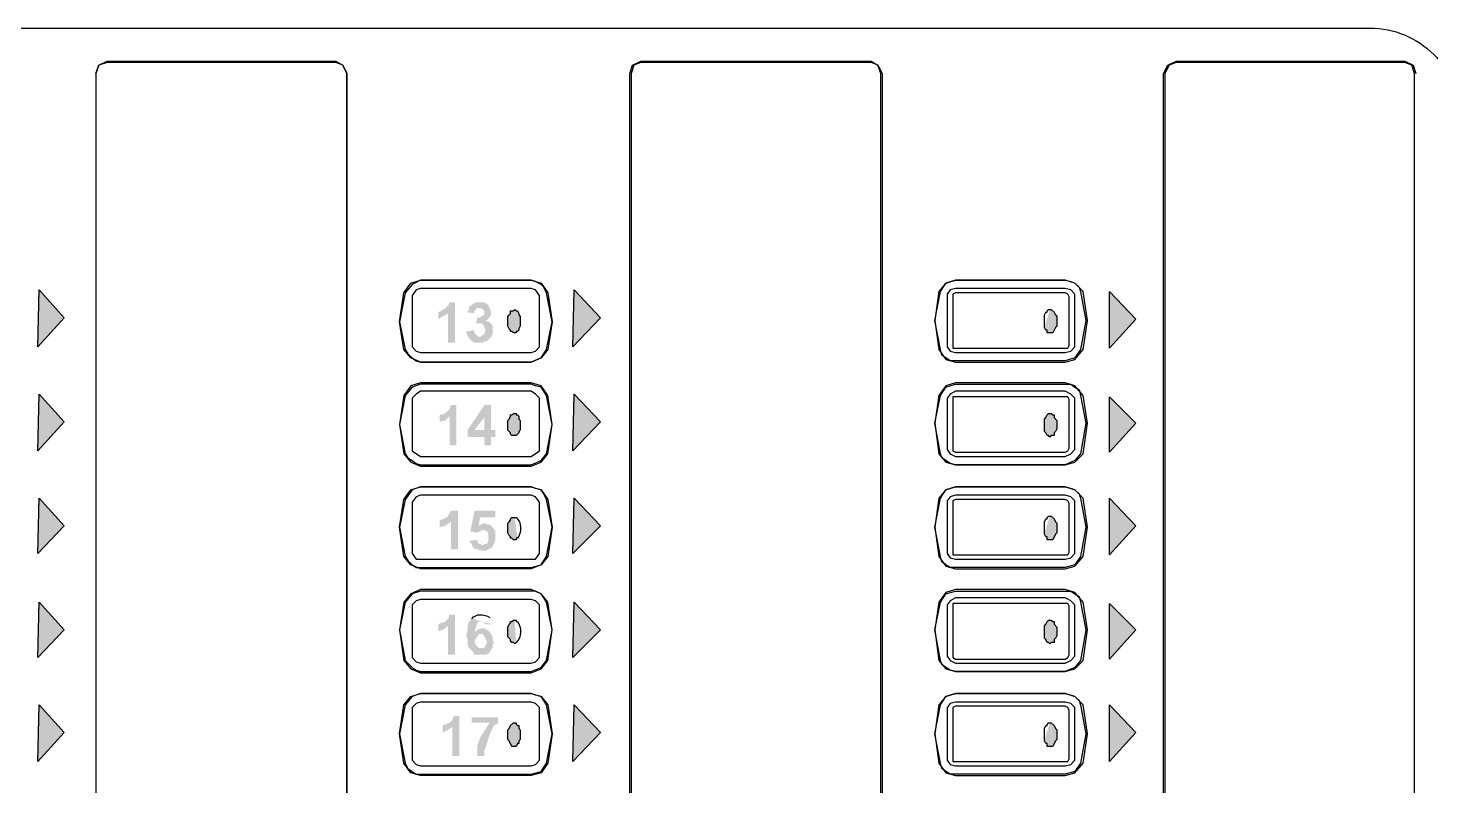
# Model space of a CAD drawing. Extents: x 0 to 760, y -27 to 732.
# Drawn here: x 487.23 to 518.43, y 501.25 to 518.1 of the extents above; entities that cross this region are included whole.
import ezdxf
from ezdxf.enums import TextEntityAlignment as Align

# ---------------------------------------------------------------- set-up
doc = ezdxf.new("R2010")
doc.units = 0
doc.header["$MEASUREMENT"] = 0

# ---------------------------------------------------------------- blocks, each defined once
blk = doc.blocks.new('RISER ANNUNCIATOR')
at = {"linetype": 'Continuous', "lineweight": -2}
for points in [[(13.963, 1.908), (13.809, 1.908), (13.809, 2.556), (13.686, 2.494), (13.593, 2.432), (13.593, 2.587), (13.655, 2.617), (13.748, 2.679), (13.809, 2.741), (13.84, 2.802), (13.963, 2.802)], [(14.21, 2.155), (14.395, 2.186), (14.395, 2.124), (14.457, 2.062), (14.518, 2.032), (14.549, 2.062), (14.611, 2.093), (14.611, 2.124), (14.642, 2.186), (14.611, 2.247), (14.611, 2.278), (14.549, 2.34), (14.457, 2.34), (14.426, 2.309), (14.457, 2.463), (14.518, 2.463), (14.549, 2.494), (14.611, 2.525), (14.611, 2.617), (14.58, 2.648), (14.518, 2.679), (14.457, 2.679), (14.395, 2.617), (14.395, 2.556), (14.241, 2.587), (14.272, 2.648), (14.272, 2.71), (14.333, 2.741), (14.364, 2.772), (14.426, 2.802), (14.611, 2.802), (14.673, 2.772), (14.703, 2.741), (14.734, 2.679), (14.765, 2.587), (14.765, 2.525), (14.734, 2.494), (14.703, 2.432), (14.642, 2.402), (14.765, 2.34), (14.796, 2.278), (14.796, 2.093), (14.765, 2.032), (14.673, 1.939), (14.611, 1.939), (14.58, 1.908), (14.395, 1.908), (14.303, 1.97), (14.241, 2.062)], [(15.289, 2.648), (15.32, 2.617), (15.351, 2.617), (15.382, 2.556), (15.382, 2.525), (15.413, 2.494), (15.413, 2.278), (15.382, 2.217), (15.382, 2.186), (15.351, 2.155), (15.32, 2.155), (15.32, 2.124), (15.259, 2.124), (15.228, 2.155), (15.197, 2.155), (15.197, 2.186), (15.166, 2.217), (15.135, 2.278), (15.135, 2.494), (15.166, 2.525), (15.197, 2.556), (15.197, 2.617), (15.259, 2.617)], [(13.994, -0.374), (13.84, -0.374), (13.84, 0.274), (13.748, 0.181), (13.624, 0.151), (13.624, 0.305), (13.686, 0.305), (13.778, 0.366), (13.84, 0.428), (13.871, 0.521), (13.994, 0.521)], [(15.289, 0.336), (15.32, 0.336), (15.32, 0.305), (15.351, 0.305), (15.382, 0.274), (15.382, 0.212), (15.413, 0.181), (15.413, -0.034), (15.382, -0.065), (15.382, -0.096), (15.32, -0.158), (15.228, -0.158), (15.197, -0.127), (15.197, -0.096), (15.135, -0.034), (15.135, 0.181), (15.166, 0.212), (15.197, 0.274), (15.197, 0.305), (15.228, 0.305), (15.259, 0.336)], [(27.192, 0.336), (27.223, 0.336), (27.254, 0.305), (27.285, 0.305), (27.285, 0.243), (27.347, 0.181), (27.347, -0.004), (27.316, -0.065), (27.285, -0.096), (27.285, -0.158), (27.223, -0.158), (27.192, -0.189), (27.162, -0.158), (27.131, -0.158), (27.1, -0.096), (27.069, -0.065), (27.069, 0.212), (27.1, 0.243), (27.131, 0.305), (27.162, 0.336)], [(14.025, -2.686), (13.871, -2.686), (13.871, -2.07), (13.748, -2.162), (13.624, -2.193), (13.624, -2.039), (13.717, -2.008), (13.778, -1.977), (13.84, -1.885), (13.871, -1.823), (14.025, -1.823)], [(14.272, -2.501), (14.457, -2.471), (14.457, -2.501), (14.488, -2.563), (14.518, -2.563), (14.58, -2.594), (14.611, -2.563), (14.673, -2.563), (14.703, -2.501), (14.703, -2.347), (14.673, -2.286), (14.611, -2.255), (14.58, -2.255), (14.457, -2.316), (14.303, -2.286), (14.395, -1.823), (14.858, -1.823), (14.858, -1.977), (14.518, -1.977), (14.488, -2.162), (14.549, -2.131), (14.611, -2.101), (14.673, -2.131), (14.734, -2.131), (14.765, -2.162), (14.796, -2.193), (14.827, -2.224), (14.858, -2.286), (14.858, -2.501), (14.796, -2.625), (14.765, -2.656), (14.642, -2.717), (14.58, -2.717), (14.457, -2.686), (14.364, -2.656), (14.333, -2.563)], [(13.963, -5.03), (13.809, -5.03), (13.809, -4.382), (13.686, -4.475), (13.593, -4.506), (13.593, -4.352), (13.655, -4.321), (13.748, -4.29), (13.809, -4.228), (13.84, -4.136), (13.963, -4.136)], [(27.192, -4.259), (27.223, -4.259), (27.254, -4.29), (27.285, -4.29), (27.285, -4.352), (27.347, -4.413), (27.347, -4.598), (27.316, -4.66), (27.285, -4.691), (27.285, -4.753), (27.223, -4.753), (27.192, -4.783), (27.162, -4.753), (27.131, -4.753), (27.1, -4.691), (27.069, -4.66), (27.069, -4.382), (27.1, -4.352), (27.131, -4.29), (27.162, -4.259)], [(14.056, -7.281), (13.902, -7.281), (13.902, -6.634), (13.809, -6.695), (13.686, -6.757), (13.686, -6.603), (13.748, -6.572), (13.84, -6.541), (13.902, -6.479), (13.933, -6.387), (14.056, -6.387)], [(14.333, -6.541), (14.333, -6.418), (14.919, -6.418), (14.919, -6.541), (14.827, -6.603), (14.765, -6.726), (14.703, -6.88), (14.673, -7.004), (14.611, -7.158), (14.611, -7.281), (14.457, -7.281), (14.457, -7.065), (14.518, -6.88), (14.611, -6.726), (14.734, -6.541)], [(15.289, -6.541), (15.32, -6.541), (15.32, -6.572), (15.351, -6.603), (15.382, -6.603), (15.382, -6.664), (15.413, -6.695), (15.413, -6.911), (15.382, -6.942), (15.382, -7.004), (15.351, -7.004), (15.32, -7.065), (15.228, -7.065), (15.166, -6.942), (15.135, -6.911), (15.135, -6.695), (15.166, -6.664), (15.197, -6.603), (15.259, -6.541)]]:
    blk.add_hatch(color=0, dxfattribs=at).paths.add_polyline_path(points)
h = blk.add_hatch(color=0, dxfattribs=at)
h.paths.add_polyline_path([(27.192, 2.648), (27.223, 2.648), (27.285, 2.587), (27.316, 2.525), (27.347, 2.494), (27.347, 2.278), (27.316, 2.247), (27.254, 2.124), (27.131, 2.124), (27.131, 2.186), (27.1, 2.186), (27.069, 2.247)], flags=0)
h.paths.add_polyline_path([(27.069, 2.525), (27.1, 2.587), (27.131, 2.587), (27.131, 2.617), (27.162, 2.648), (27.192, 2.648)], flags=0)
h = blk.add_hatch(color=0, dxfattribs=at)
h.paths.add_polyline_path([(14.611, -0.374), (14.611, -0.189), (14.241, -0.189), (14.241, -0.034), (14.611, 0.521), (14.765, 0.521), (14.765, -0.034), (14.858, -0.034), (14.858, -0.189), (14.765, -0.189), (14.765, -0.374)], flags=0)
h.paths.add_polyline_path([(14.611, -0.034), (14.611, 0.243), (14.395, -0.034)], flags=0)
h = blk.add_hatch(color=0, dxfattribs=at)
h.paths.add_polyline_path([(15.289, -1.977), (15.32, -1.977)], flags=0)
h.paths.add_polyline_path([(15.351, -2.44), (15.32, -2.44), (15.32, -2.471), (15.259, -2.471), (15.228, -2.44), (15.197, -2.44), (15.197, -2.409), (15.166, -2.378), (15.135, -2.316), (15.135, -2.101), (15.166, -2.07), (15.197, -2.039), (15.197, -2.008), (15.228, -1.977), (15.289, -1.977)], flags=0)
h = blk.add_hatch(color=0, dxfattribs=at)
h.paths.add_polyline_path([(27.192, -1.946), (27.223, -1.946), (27.285, -2.008), (27.316, -2.07), (27.347, -2.101), (27.347, -2.316), (27.316, -2.347), (27.254, -2.471), (27.131, -2.471), (27.131, -2.409), (27.1, -2.409), (27.069, -2.347)], flags=0)
h.paths.add_polyline_path([(27.069, -2.07), (27.1, -2.008), (27.131, -2.008), (27.131, -1.977), (27.162, -1.946), (27.192, -1.946)], flags=0)
h = blk.add_hatch(color=0, dxfattribs=at)
h.paths.add_polyline_path([(14.796, -4.352), (14.642, -4.352), (14.611, -4.321), (14.611, -4.29), (14.488, -4.29), (14.457, -4.321), (14.426, -4.413), (14.395, -4.537), (14.457, -4.475), (14.549, -4.444), (14.611, -4.444), (14.673, -4.475), (14.703, -4.475), (14.734, -4.537), (14.765, -4.568), (14.796, -4.629), (14.796, -4.691), (14.827, -4.753), (14.796, -4.814), (14.796, -4.876), (14.765, -4.907), (14.734, -4.968), (14.703, -4.999), (14.642, -5.03), (14.395, -5.03), (14.364, -4.968), (14.272, -4.876), (14.241, -4.814), (14.241, -4.691), (14.21, -4.598), (14.241, -4.475), (14.241, -4.382), (14.272, -4.29), (14.333, -4.228)], flags=0)
h.paths.add_polyline_path([(14.734, -4.197), (14.765, -4.259), (14.796, -4.352)], flags=0)
h.paths.add_polyline_path([(14.395, -4.722), (14.426, -4.814), (14.488, -4.876), (14.611, -4.876), (14.673, -4.753), (14.642, -4.66), (14.611, -4.629), (14.58, -4.568), (14.488, -4.568), (14.457, -4.629), (14.426, -4.66)], flags=0)
h = blk.add_hatch(color=0, dxfattribs=at)
h.paths.add_polyline_path([(15.289, -4.259), (15.32, -4.259), (15.32, -4.29), (15.351, -4.29)], flags=0)
h.paths.add_polyline_path([(15.32, -4.753), (15.289, -4.783), (15.259, -4.753), (15.228, -4.753), (15.197, -4.722), (15.197, -4.691), (15.135, -4.629), (15.135, -4.413), (15.166, -4.352), (15.197, -4.321), (15.197, -4.29), (15.228, -4.29), (15.259, -4.259), (15.289, -4.259)], flags=0)
h = blk.add_hatch(color=0, dxfattribs=at)
h.paths.add_polyline_path([(27.192, -6.541), (27.223, -6.541), (27.285, -6.603), (27.316, -6.664), (27.347, -6.695), (27.347, -6.911), (27.316, -6.942), (27.254, -7.065), (27.131, -7.065), (27.131, -7.004), (27.1, -7.004), (27.069, -6.942)], flags=0)
h.paths.add_polyline_path([(27.069, -6.664), (27.1, -6.603), (27.131, -6.603), (27.131, -6.572), (27.162, -6.541), (27.192, -6.541)], flags=0)
at = {"color": 0, "linetype": 'Continuous', "lineweight": -2}
for p, q in [((17.911, 8.076), (18.096, 8.168)), ((18.096, 8.168), (23.214, 8.168)), ((23.214, 8.168), (23.369, 8.076)), ((29.814, 8.076), (29.999, 8.168)), ((29.999, 8.168), (35.087, 8.168)), ((35.087, 8.168), (35.272, 8.076)), ((5.977, 7.891), (5.977, -23.748)), ((11.558, -23.748), (11.558, 7.891)), ((11.558, 7.891), (11.558, -24.334)), ((17.849, 7.891), (17.911, 8.076)), ((17.849, -24.334), (17.849, 7.891)), ((23.369, 8.076), (23.461, 7.891)), ((23.461, 7.891), (23.461, -24.334)), ((29.721, 7.891), (29.814, 8.076)), ((29.721, -24.334), (29.721, 7.891)), ((35.272, 8.076), (35.333, 7.891))]:
    blk.add_line(p, q, dxfattribs=at)
blk.add_lwpolyline([(-32.754, 8.902), (34.314, 8.902, -0.414214), (36.314, 6.902), (36.314, -22.985, -0.414214), (34.314, -24.985), (-32.754, -24.985, -0.414214), (-34.754, -22.985), (-34.754, 6.902, -0.414214)], format="xyb", close=True, dxfattribs=at)
for points in [[(11.311, 8.168), (11.466, 8.076), (11.558, 7.891), (11.466, 8.076), (11.311, 8.137), (6.223, 8.137), (6.038, 8.076), (5.977, 7.891), (6.038, 8.076), (6.223, 8.168)], [(23.43, 7.891), (23.369, 8.076), (23.214, 8.137), (18.096, 8.137), (17.941, 8.076), (17.88, 7.891), (17.88, -23.748), (17.941, -23.871), (18.096, -23.964), (23.214, -23.964), (23.369, -23.871), (23.43, -23.748)], [(35.302, 7.891), (35.241, 8.076), (35.087, 8.137), (29.999, 8.137), (29.844, 8.076), (29.752, 7.891), (29.752, -23.748), (29.844, -23.871), (29.999, -23.964), (35.087, -23.964), (35.241, -23.871), (35.302, -23.748)], [(12.853, 3.018), (12.73, 2.371), (12.853, 1.754), (12.915, 1.662), (13.007, 1.569), (13.1, 1.507), (13.192, 1.477), (15.659, 1.477), (13.192, 1.477), (12.977, 1.569), (12.822, 1.754), (12.73, 2.371), (12.822, 3.018), (12.977, 3.234), (13.192, 3.296), (13.007, 3.203)], [(16.029, 1.754), (15.875, 1.569), (15.659, 1.477), (15.875, 1.569), (15.999, 1.754), (16.122, 2.371), (15.999, 3.018), (15.937, 3.142), (15.875, 3.203), (15.752, 3.265), (15.659, 3.296), (13.192, 3.296), (15.659, 3.296), (15.875, 3.234), (16.029, 3.018), (16.122, 2.371)], [(24.756, 3.049), (24.88, 3.234), (25.095, 3.296), (24.88, 3.234), (24.725, 3.049), (24.633, 2.402), (24.725, 1.754), (24.88, 1.538), (25.095, 1.477), (27.532, 1.477), (27.747, 1.538), (27.932, 1.754), (28.025, 2.402), (27.932, 3.049), (27.747, 3.234), (27.532, 3.296), (27.655, 3.265), (27.747, 3.234), (27.84, 3.142), (27.871, 3.049), (27.994, 2.402), (27.871, 1.754), (27.747, 1.569), (27.532, 1.507), (25.095, 1.507), (24.972, 1.507), (24.88, 1.569), (24.787, 1.631), (24.756, 1.754), (24.633, 2.402)], [(25.095, 3.296), (27.532, 3.296)], [(5.267, 2.463), (4.682, 1.816), (4.712, 3.08)], [(13.192, 3.111), (13.1, 3.08), (13.007, 2.957), (13.007, 1.816), (13.1, 1.723), (13.192, 1.692), (15.659, 1.692), (15.752, 1.723), (15.844, 1.816), (15.844, 2.957), (15.752, 3.08), (15.659, 3.111)], [(17.201, 2.463), (16.585, 1.816), (16.615, 3.08)], [(25.095, 3.111), (24.972, 3.08), (24.91, 2.988), (24.91, 1.816), (24.972, 1.723), (25.095, 1.692), (27.532, 1.692), (27.655, 1.723), (27.747, 1.816), (27.747, 2.988), (27.655, 3.08), (27.532, 3.111)], [(25.095, 3.018), (25.034, 2.988), (25.034, 2.926), (25.034, 1.847), (25.034, 1.785), (25.095, 1.785), (27.532, 1.785), (27.593, 1.785), (27.624, 1.847), (27.624, 2.926), (27.593, 2.988), (27.532, 3.018)], [(29.104, 2.432), (28.518, 1.785), (28.518, 3.049)], [(15.289, 2.648), (15.32, 2.617), (15.351, 2.617), (15.382, 2.556), (15.382, 2.525), (15.413, 2.494), (15.413, 2.278), (15.382, 2.217), (15.382, 2.186), (15.351, 2.155), (15.32, 2.155), (15.32, 2.124), (15.259, 2.124), (15.228, 2.155), (15.197, 2.155), (15.197, 2.186), (15.166, 2.217), (15.135, 2.278), (15.135, 2.494), (15.166, 2.525), (15.197, 2.556), (15.197, 2.617), (15.259, 2.617)], [(15.659, 1.014), (13.192, 1.014), (12.977, 0.952), (12.822, 0.736), (12.73, 0.089), (12.822, -0.559), (12.977, -0.744), (13.192, -0.836), (15.659, -0.836), (15.875, -0.744), (16.029, -0.559), (16.122, 0.089), (16.029, 0.736), (15.875, 0.952)], [(13.192, 0.983), (13.007, 0.921), (12.853, 0.736), (12.73, 0.089), (12.853, -0.559), (12.915, -0.651), (13.007, -0.713), (13.1, -0.775), (13.192, -0.805), (15.659, -0.805), (15.875, -0.713), (15.999, -0.559), (16.122, 0.089), (15.999, 0.736), (15.937, 0.829), (15.875, 0.921), (15.752, 0.952), (15.659, 0.983)], [(24.787, -0.651), (24.756, -0.559), (24.633, 0.12), (24.756, 0.736), (24.88, 0.921), (25.095, 0.983), (27.532, 0.983), (27.655, 0.983), (27.747, 0.921), (27.84, 0.86), (27.871, 0.736), (27.994, 0.12), (27.871, -0.559), (27.747, -0.713), (27.532, -0.805), (27.747, -0.744), (27.932, -0.559), (28.025, 0.12), (27.932, 0.736), (27.747, 0.952), (27.532, 1.014), (25.095, 1.014), (24.88, 0.952), (24.725, 0.736), (24.633, 0.12), (24.725, -0.559), (24.88, -0.744), (25.095, -0.805), (24.972, -0.775), (24.88, -0.713)], [(5.267, 0.151), (4.682, -0.497), (4.712, 0.767)], [(13.192, 0.829), (13.1, 0.767), (13.007, 0.675), (13.007, -0.497), (13.192, -0.62), (15.659, -0.62), (15.844, -0.497), (15.844, 0.675), (15.752, 0.767), (15.659, 0.829)], [(17.201, 0.151), (16.585, -0.497), (16.615, 0.767)], [(24.91, -0.466), (24.972, -0.559), (25.095, -0.62), (27.532, -0.62), (27.655, -0.559), (27.747, -0.466), (27.747, 0.675), (27.655, 0.767), (27.532, 0.829), (25.095, 0.829), (24.972, 0.767), (24.91, 0.675)], [(25.034, -0.435), (25.034, -0.497), (25.095, -0.528), (27.532, -0.528), (27.593, -0.497), (27.624, -0.435), (27.624, 0.644), (27.593, 0.706), (27.532, 0.706), (25.095, 0.706), (25.034, 0.706), (25.034, 0.644)], [(29.104, 0.12), (28.518, -0.528), (28.518, 0.706)], [(15.289, 0.336), (15.32, 0.336), (15.32, 0.305), (15.351, 0.305), (15.382, 0.274), (15.382, 0.212), (15.413, 0.181), (15.413, -0.034), (15.382, -0.065), (15.382, -0.096), (15.32, -0.158), (15.228, -0.158), (15.197, -0.127), (15.197, -0.096), (15.135, -0.034), (15.135, 0.181), (15.166, 0.212), (15.197, 0.274), (15.197, 0.305), (15.228, 0.305), (15.259, 0.336)], [(27.192, 0.336), (27.223, 0.336), (27.254, 0.305), (27.285, 0.305), (27.285, 0.243), (27.347, 0.181), (27.347, -0.004), (27.316, -0.065), (27.285, -0.096), (27.285, -0.158), (27.223, -0.158), (27.192, -0.189), (27.162, -0.158), (27.131, -0.158), (27.1, -0.096), (27.069, -0.065), (27.069, 0.212), (27.1, 0.243), (27.131, 0.305), (27.162, 0.336)], [(27.532, -0.805), (25.095, -0.805)], [(5.267, -2.162), (4.682, -2.779), (4.712, -1.545)], [(12.853, -1.576), (12.73, -2.193), (12.853, -2.841), (12.915, -2.933), (13.007, -3.026), (13.1, -3.087), (13.192, -3.087), (15.659, -3.087), (15.875, -3.026), (15.999, -2.841), (16.122, -2.193), (15.999, -1.576), (15.937, -1.453), (15.875, -1.36), (15.752, -1.33), (15.659, -1.299), (15.875, -1.36), (16.029, -1.576), (16.122, -2.193), (16.029, -2.841), (15.875, -3.026), (15.659, -3.118), (13.192, -3.118), (12.977, -3.026), (12.822, -2.841), (12.73, -2.193), (12.822, -1.576), (12.977, -1.36), (13.192, -1.299), (13.007, -1.36)], [(13.192, -1.484), (13.1, -1.515), (13.007, -1.638), (13.007, -2.779), (13.1, -2.902), (13.192, -2.902), (15.659, -2.902), (15.752, -2.902), (15.844, -2.779), (15.844, -1.638), (15.752, -1.515), (15.659, -1.484)], [(15.659, -1.299), (13.192, -1.299)], [(17.201, -2.162), (16.585, -2.779), (16.615, -1.545)], [(24.756, -1.545), (24.88, -1.36), (25.095, -1.299), (24.88, -1.36), (24.725, -1.545), (24.633, -2.193), (24.725, -2.841), (24.88, -3.056), (25.095, -3.118), (27.532, -3.118), (27.747, -3.056), (27.932, -2.841), (28.025, -2.193), (27.932, -1.545), (27.747, -1.36), (27.532, -1.299), (27.655, -1.33), (27.747, -1.36), (27.84, -1.453), (27.871, -1.545), (27.994, -2.193), (27.871, -2.841), (27.747, -3.026), (27.532, -3.087), (25.095, -3.087), (24.972, -3.087), (24.88, -3.026), (24.787, -2.964), (24.756, -2.841), (24.633, -2.193)], [(25.095, -1.484), (24.972, -1.515), (24.91, -1.607), (24.91, -2.779), (24.972, -2.871), (25.095, -2.902), (27.532, -2.902), (27.655, -2.871), (27.747, -2.779), (27.747, -1.607), (27.655, -1.515), (27.532, -1.484)], [(25.095, -1.299), (27.532, -1.299)], [(29.104, -2.162), (28.518, -2.81), (28.518, -1.545)], [(25.095, -1.576), (25.034, -1.607), (25.034, -1.669), (25.034, -2.748), (25.034, -2.81), (25.095, -2.81), (27.532, -2.81), (27.593, -2.81), (27.624, -2.748), (27.624, -1.669), (27.593, -1.607), (27.532, -1.576)], [(15.659, -3.581), (13.192, -3.581), (12.977, -3.673), (12.822, -3.858), (12.73, -4.475), (12.822, -5.153), (12.977, -5.338), (13.192, -5.431), (15.659, -5.431), (15.875, -5.338), (16.029, -5.153), (16.122, -4.475), (16.029, -3.858), (15.875, -3.673)], [(13.192, -3.612), (13.007, -3.673), (12.853, -3.858), (12.73, -4.475), (12.853, -5.153), (12.915, -5.215), (13.007, -5.308), (13.1, -5.369), (13.192, -5.4), (15.659, -5.4), (15.875, -5.308), (15.999, -5.153), (16.122, -4.475), (15.999, -3.858), (15.937, -3.766), (15.875, -3.673), (15.752, -3.612), (15.659, -3.612)], [(24.787, -5.246), (24.756, -5.153), (24.633, -4.475), (24.756, -3.858), (24.88, -3.673), (25.095, -3.612), (27.532, -3.612), (27.655, -3.612), (27.747, -3.673), (27.84, -3.735), (27.871, -3.858), (27.994, -4.475), (27.871, -5.153), (27.747, -5.308), (27.532, -5.4), (27.747, -5.338), (27.932, -5.153), (28.025, -4.475), (27.932, -3.858), (27.747, -3.642), (27.532, -3.581), (25.095, -3.581), (24.88, -3.642), (24.725, -3.858), (24.633, -4.475), (24.725, -5.153), (24.88, -5.338), (25.095, -5.4), (24.972, -5.369), (24.88, -5.308)], [(5.267, -4.475), (4.682, -5.092), (4.712, -3.858)], [(13.192, -3.797), (13.1, -3.827), (13.007, -3.92), (13.007, -5.092), (13.1, -5.184), (13.192, -5.215), (15.659, -5.215), (15.752, -5.184), (15.844, -5.092), (15.844, -3.92), (15.752, -3.827), (15.659, -3.797)], [(17.201, -4.475), (16.585, -5.092), (16.615, -3.858)], [(24.91, -5.061), (24.972, -5.153), (25.095, -5.215), (27.532, -5.215), (27.655, -5.153), (27.747, -5.061), (27.747, -3.92), (27.655, -3.827), (27.532, -3.766), (25.095, -3.766), (24.972, -3.827), (24.91, -3.92)], [(25.034, -5.03), (25.034, -5.092), (25.095, -5.123), (27.532, -5.123), (27.593, -5.092), (27.624, -5.03), (27.624, -3.951), (27.593, -3.889), (27.532, -3.889), (25.095, -3.889), (25.034, -3.889), (25.034, -3.951)], [(29.104, -4.475), (28.518, -5.123), (28.518, -3.889)], [(27.192, -4.259), (27.223, -4.259), (27.254, -4.29), (27.285, -4.29), (27.285, -4.352), (27.347, -4.413), (27.347, -4.598), (27.316, -4.66), (27.285, -4.691), (27.285, -4.753), (27.223, -4.753), (27.192, -4.783), (27.162, -4.753), (27.131, -4.753), (27.1, -4.691), (27.069, -4.66), (27.069, -4.382), (27.1, -4.352), (27.131, -4.29), (27.162, -4.259)], [(27.532, -5.4), (25.095, -5.4)], [(12.853, -6.14), (12.73, -6.788), (12.853, -7.435), (12.915, -7.559), (13.007, -7.62), (13.1, -7.682), (13.192, -7.682), (15.659, -7.682), (15.875, -7.62), (15.999, -7.435), (16.122, -6.788), (15.999, -6.14), (15.937, -6.048), (15.875, -5.955), (15.752, -5.924), (15.659, -5.893), (15.875, -5.955), (16.029, -6.14), (16.122, -6.788), (16.029, -7.435), (15.875, -7.651), (15.659, -7.713), (13.192, -7.713), (12.977, -7.651), (12.822, -7.435), (12.73, -6.788), (12.822, -6.14), (12.977, -5.955), (13.192, -5.893), (13.007, -5.955)], [(15.659, -5.893), (13.192, -5.893)], [(24.756, -6.14), (24.88, -5.955), (25.095, -5.893), (24.88, -5.955), (24.725, -6.14), (24.633, -6.788), (24.725, -7.435), (24.88, -7.651), (25.095, -7.713), (27.532, -7.713), (27.747, -7.651), (27.932, -7.435), (28.025, -6.788), (27.932, -6.14), (27.747, -5.955), (27.532, -5.893), (27.655, -5.924), (27.747, -5.955), (27.84, -6.048), (27.871, -6.14), (27.994, -6.788), (27.871, -7.435), (27.747, -7.62), (27.532, -7.682), (25.095, -7.682), (24.972, -7.682), (24.88, -7.62), (24.787, -7.559), (24.756, -7.435), (24.633, -6.788)], [(25.095, -5.893), (27.532, -5.893)], [(5.267, -6.757), (4.682, -7.404), (4.712, -6.14)], [(13.192, -6.079), (13.1, -6.109), (13.007, -6.202), (13.007, -7.374), (13.1, -7.466), (13.192, -7.497), (15.659, -7.497), (15.752, -7.466), (15.844, -7.374), (15.844, -6.202), (15.752, -6.109), (15.659, -6.079)], [(17.201, -6.757), (16.585, -7.404), (16.615, -6.14)], [(25.095, -6.079), (24.972, -6.109), (24.91, -6.202), (24.91, -7.374), (24.972, -7.466), (25.095, -7.497), (27.532, -7.497), (27.655, -7.466), (27.747, -7.374), (27.747, -6.202), (27.655, -6.109), (27.532, -6.079)], [(25.095, -6.171), (25.034, -6.202), (25.034, -6.264), (25.034, -7.343), (25.034, -7.404), (25.095, -7.404), (27.532, -7.404), (27.593, -7.404), (27.624, -7.343), (27.624, -6.264), (27.593, -6.202), (27.532, -6.171)], [(29.104, -6.757), (28.518, -7.404), (28.518, -6.14)], [(15.289, -6.541), (15.32, -6.541), (15.32, -6.572), (15.351, -6.603), (15.382, -6.603), (15.382, -6.664), (15.413, -6.695), (15.413, -6.911), (15.382, -6.942), (15.382, -7.004), (15.351, -7.004), (15.32, -7.065), (15.228, -7.065), (15.166, -6.942), (15.135, -6.911), (15.135, -6.695), (15.166, -6.664), (15.197, -6.603), (15.259, -6.541)]]:
    blk.add_lwpolyline(points, close=True, dxfattribs=at)
for points in [[(27.069, 2.525), (27.1, 2.587), (27.131, 2.587), (27.131, 2.617), (27.162, 2.648), (27.192, 2.648), (27.223, 2.648), (27.285, 2.587), (27.316, 2.525), (27.347, 2.494), (27.347, 2.278), (27.316, 2.247), (27.254, 2.124), (27.131, 2.124), (27.131, 2.186), (27.1, 2.186), (27.069, 2.247)], [(15.351, -2.44), (15.32, -2.44), (15.32, -2.471), (15.259, -2.471), (15.228, -2.44), (15.197, -2.44), (15.197, -2.409), (15.166, -2.378), (15.135, -2.316), (15.135, -2.101), (15.166, -2.07), (15.197, -2.039), (15.197, -2.008), (15.228, -1.977), (15.289, -1.977), (15.32, -1.977)], [(27.069, -2.07), (27.1, -2.008), (27.131, -2.008), (27.131, -1.977), (27.162, -1.946), (27.192, -1.946), (27.223, -1.946), (27.285, -2.008), (27.316, -2.07), (27.347, -2.101), (27.347, -2.316), (27.316, -2.347), (27.254, -2.471), (27.131, -2.471), (27.131, -2.409), (27.1, -2.409), (27.069, -2.347)], [(15.32, -4.753), (15.289, -4.783), (15.259, -4.753), (15.228, -4.753), (15.197, -4.722), (15.197, -4.691), (15.135, -4.629), (15.135, -4.413), (15.166, -4.352), (15.197, -4.321), (15.197, -4.29), (15.228, -4.29), (15.259, -4.259), (15.289, -4.259), (15.32, -4.259), (15.32, -4.29), (15.351, -4.29)], [(27.069, -6.664), (27.1, -6.603), (27.131, -6.603), (27.131, -6.572), (27.162, -6.541), (27.192, -6.541), (27.223, -6.541), (27.285, -6.603), (27.316, -6.664), (27.347, -6.695), (27.347, -6.911), (27.316, -6.942), (27.254, -7.065), (27.131, -7.065), (27.131, -7.004), (27.1, -7.004), (27.069, -6.942)]]:
    blk.add_lwpolyline(points, dxfattribs=at)
for points in [[(27.069, 2.247), (27.069, 2.34), (27.069, 2.432), (27.069, 2.525)], [(27.069, 2.247), (27.069, 2.34), (27.069, 2.432), (27.069, 2.525)], [(15.32, -1.977), (15.45, -2.078), (15.445, -2.316), (15.351, -2.44)], [(15.32, -1.977), (15.45, -2.078), (15.445, -2.316), (15.351, -2.44)], [(27.069, -2.347), (27.069, -2.255), (27.069, -2.162), (27.069, -2.07)], [(27.069, -2.347), (27.069, -2.255), (27.069, -2.162), (27.069, -2.07)], [(14.333, -4.228), (14.444, -4.099), (14.598, -4.131), (14.734, -4.197)], [(15.351, -4.29), (15.442, -4.412), (15.45, -4.653), (15.32, -4.753)], [(15.351, -4.29), (15.442, -4.412), (15.45, -4.653), (15.32, -4.753)], [(27.069, -6.942), (27.069, -6.849), (27.069, -6.757), (27.069, -6.664)], [(27.069, -6.942), (27.069, -6.849), (27.069, -6.757), (27.069, -6.664)]]:
    blk.add_open_spline(points, degree=3, dxfattribs=at)
for points in [[(5.267, 2.463), (4.682, 1.816), (4.712, 3.08)], [(17.201, 2.463), (16.585, 1.816), (16.615, 3.08)], [(29.104, 2.432), (28.518, 1.785), (28.518, 3.049)], [(5.267, 0.151), (4.682, -0.497), (4.712, 0.767)], [(17.201, 0.151), (16.585, -0.497), (16.615, 0.767)], [(29.104, 0.12), (28.518, -0.528), (28.518, 0.706)], [(5.267, -2.162), (4.682, -2.779), (4.712, -1.545)], [(17.201, -2.162), (16.585, -2.779), (16.615, -1.545)], [(29.104, -2.162), (28.518, -2.81), (28.518, -1.545)], [(5.267, -4.475), (4.682, -5.092), (4.712, -3.858)], [(17.201, -4.475), (16.585, -5.092), (16.615, -3.858)], [(29.104, -4.475), (28.518, -5.123), (28.518, -3.889)], [(5.267, -6.757), (4.682, -7.404), (4.712, -6.14)], [(17.201, -6.757), (16.585, -7.404), (16.615, -6.14)], [(29.104, -6.757), (28.518, -7.404), (28.518, -6.14)]]:
    blk.add_solid(points, dxfattribs=at)
at = {"color": 0, "lineweight": 30, "flags": 104}
blk.add_attdef('DeviceAttributes', text='', height=9, dxfattribs=at).set_placement((56.266, -26.698), align=Align.TOP_LEFT)

msp = doc.modelspace()

# ---------------------------------------------------------------- block references
msp.add_blockref('RISER ANNUNCIATOR', (482.766, 509.198))

doc.saveas('drawing.dxf')
